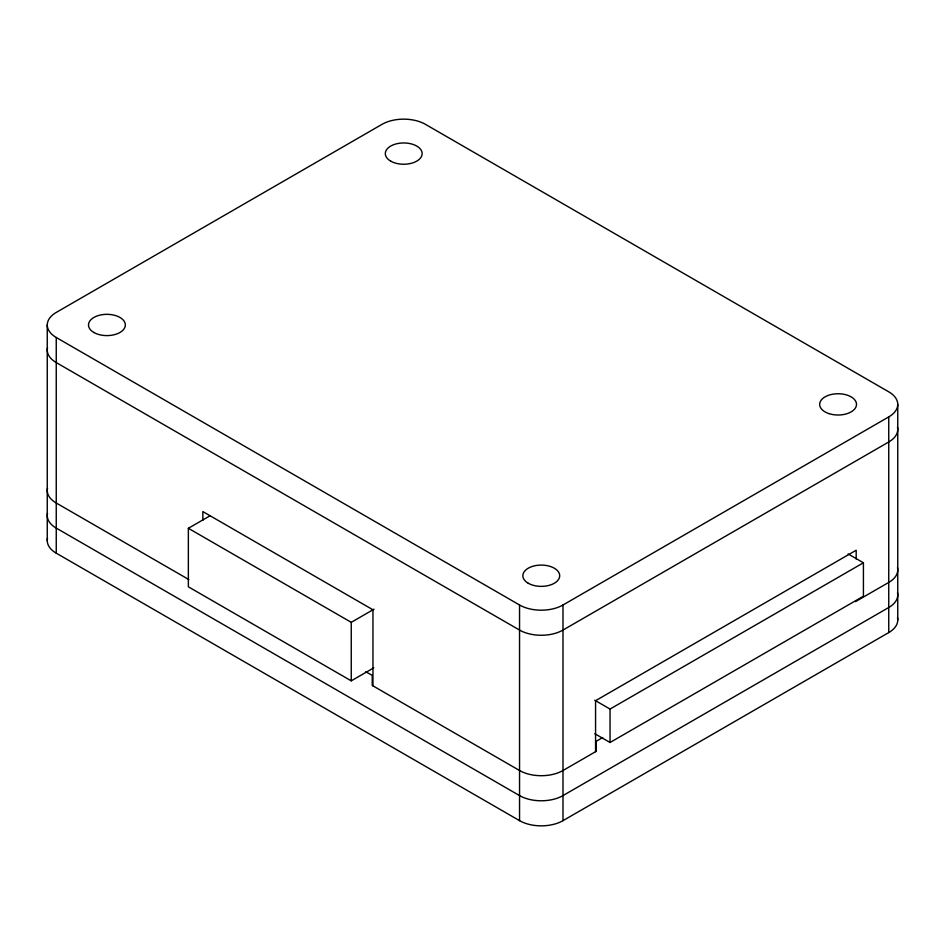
<?xml version="1.0" encoding="UTF-8"?>
<svg xmlns="http://www.w3.org/2000/svg" width="945" height="945" viewBox="0 0 945 945"><rect width="100%" height="100%" fill="white"/><g stroke="black" fill="none" stroke-linecap="round" stroke-linejoin="round"><path stroke-width="1.42" d="M373.795 667.832L351.245 680.849L188.362 586.81L188.362 528.29L209.896 515.864M188.362 528.29L351.245 622.33L374.043 609.171M56.251 337.495L519.549 604.989A30.712 17.731 0 0 0 562.996 604.989L888.749 416.91A30.712 17.731 0 0 0 888.749 391.832L425.451 124.35A30.712 17.731 0 0 0 382.004 124.35L56.251 312.429A30.712 17.731 0 0 0 56.251 337.495L56.251 553.168L519.549 820.65A30.712 17.731 0 0 0 562.996 820.65L888.749 632.571A30.712 17.731 0 0 0 897.49 617.723M594.748 700.221L610.045 709.057L863.423 562.783L863.423 596.212L610.045 742.498L594.842 733.722M602.674 737.561L596.295 741.246L596.295 751.275L562.996 770.506A30.712 17.731 0 0 1 519.549 770.506L372.236 685.444L372.236 675.415L365.845 671.73M855.449 601.646L888.749 582.427A30.712 17.731 0 0 0 897.49 567.567M848.114 553.947L863.423 562.783M188.823 579.557L56.251 503.012A30.712 17.731 0 0 1 47.51 488.163M897.75 404.377L897.75 620.038M888.749 416.91L888.749 632.571M856.182 558.979L856.182 550.238L595.563 700.706L595.563 751.688M610.045 709.057L610.045 742.498M562.996 604.989L562.996 820.65M519.549 604.989L519.549 820.65M372.956 685.869L372.956 609.797L202.844 511.576L202.844 520.352M351.245 622.33L351.245 680.849M47.25 324.962L47.25 540.623M897.49 427.14A30.712 17.731 0 0 1 888.749 441.988L562.996 630.067A30.712 17.731 0 0 1 519.549 630.067L56.251 362.573A30.712 17.731 0 0 1 47.51 347.725M56.251 553.168A30.712 17.731 0 0 1 47.51 538.307M47.51 513.241A30.712 17.731 0 0 0 56.251 528.09L519.549 795.584A30.712 17.731 0 0 0 562.996 795.584L888.749 607.505A30.712 17.731 0 0 0 897.49 592.645M390.698 161.123A18.427 10.643 0 0 0 421.529 156.35A18.427 10.643 0 0 0 398.955 143.321A18.427 10.643 0 0 0 390.698 161.123M828.871 413.591A18.427 10.643 0 0 0 856.513 404.377A18.427 10.643 0 0 0 828.871 395.164A18.427 10.643 0 0 0 828.871 413.591M528.243 583.254A18.427 10.643 0 0 0 559.074 578.482A18.427 10.643 0 0 0 536.5 565.453A18.427 10.643 0 0 0 528.243 583.254M93.886 332.486A18.427 10.643 0 0 0 124.716 327.714A18.427 10.643 0 0 0 102.154 314.685A18.427 10.643 0 0 0 93.886 332.486"/></g></svg>
